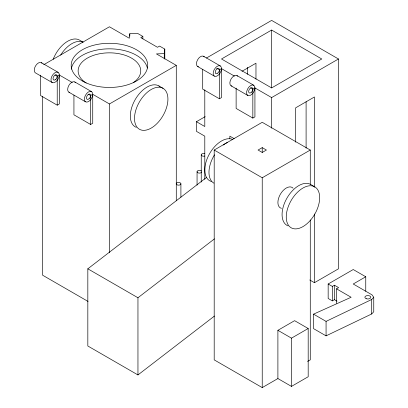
<?xml version="1.0" encoding="UTF-8"?>
<svg xmlns="http://www.w3.org/2000/svg" width="408" height="408" viewBox="0 0 408 408"><rect width="100%" height="100%" fill="white"/><g stroke="black" fill="none" stroke-linecap="round" stroke-linejoin="round"><path stroke-width="0.61" d="M142.861 38.842L142.861 36.429L137.639 33.415L129.805 33.716L129.285 38.24L109.441 26.78L43.697 64.739M164.271 59.038L164.271 53.611L164.791 49.093L159.569 46.073L157.483 47.282L140.77 37.633L142.861 36.429M373.754 297.269L373.754 311.743L371.703 313.966L326.069 335.855L313.538 328.624L313.538 314.15L326.069 321.387L371.703 299.492L373.754 297.269L372.025 294.856L353.226 284.004L365.757 276.767L365.757 291.241M214.46 316.047L137.955 374.937L87.827 345.994L87.827 268.816L206.606 177.383M137.955 374.937L137.955 297.758L214.46 238.869M55.065 74.98L57.222 76.225L59.313 75.016L72.247 82.487M40.514 75.2L40.514 95.518L57.222 105.167L59.313 103.958L59.313 75.016M88.485 94.273L90.642 95.518L92.733 94.314L109.441 103.958L176.281 65.372L176.281 200.807M73.935 95.13L73.935 114.811L90.642 124.46L92.733 123.252L92.733 94.314M206.438 58.038L271.631 20.4L338.472 58.987L338.472 268.821L314.451 282.688L309.754 279.975M271.631 30.049L221.503 58.987L271.631 87.929L321.764 58.987L271.631 30.049L271.631 87.909M216.719 68.284L219.417 69.844L221.503 68.636L234.442 76.107M242.005 71.273L255.969 63.209L255.969 79.111M202.705 69.452L202.705 89.138L219.417 98.782L221.503 97.578L221.503 68.636M204.796 179.326L204.796 136.17L196.442 131.345L196.442 121.696L205.158 116.663M250.68 87.893L252.833 89.138L254.924 87.929L271.631 97.578L338.472 58.987M236.125 88.113L236.125 108.431L252.833 118.08L254.924 116.872L254.924 87.929M277.899 378.558L277.899 330.317L294.607 320.673L308.188 328.511L308.188 376.747L291.475 386.396L277.899 378.558L262.232 387.6L214.195 359.866L214.195 150.037L262.232 122.298L310.274 150.037L310.274 184.37M262.232 147.625L258.055 150.037L262.232 152.444L266.414 150.037L262.232 147.625L262.232 152.444M214.195 150.037L262.232 177.771L310.274 150.037M337.039 301.186L334.427 299.681L332.336 300.885L328.16 298.472L328.16 284.004L353.226 269.535L365.757 276.767M328.16 284.004L332.336 286.416L334.427 285.207L338.604 287.62L336.513 288.828L336.513 303.297M277.899 330.317L291.475 338.155L308.188 328.511M307.571 361.422L310.274 359.866L310.274 219.978M313.538 314.15L351.135 297.269L336.513 288.828M164.271 53.611L156.437 53.912L176.281 65.372M203.572 56.284L220.279 65.933A5.906 3.412 -60 0 1 218.407 75.082A5.906 3.412 -60 0 1 213.292 72.129A5.906 3.412 -60 0 1 220.279 65.933M236.992 75.577L253.7 85.226A5.906 3.412 -60 0 1 251.828 94.376A5.906 3.412 -60 0 1 246.713 91.423A5.906 3.412 -60 0 1 253.7 85.226M197.666 66.519L214.373 76.163M231.081 85.813L247.794 95.457M158.855 85.904L163.032 88.317A23.633 13.643 -60 0 1 155.54 124.924A23.633 13.643 -60 0 1 135.074 113.108A23.633 13.643 -60 0 1 163.032 88.317M234.172 138.659L229.857 136.165L229.857 138.659M314.777 186.849A23.633 13.643 -60 0 0 286.824 211.64A23.633 13.643 -60 0 0 307.29 223.457A23.633 13.643 -60 0 0 314.777 186.849L310.6 184.436A23.633 13.643 -60 0 0 286.467 198.976A23.633 13.643 -60 0 0 288.043 225.884M196.442 121.696L204.796 126.521L204.796 89.826M41.376 62.664L58.089 72.313A5.906 3.412 -60 0 1 56.217 81.462A5.906 3.412 -60 0 1 51.102 78.509A5.906 3.412 -60 0 1 58.089 72.313M74.797 81.962L91.509 91.606A5.906 3.412 -60 0 1 89.633 100.761A5.906 3.412 -60 0 1 84.517 97.803A5.906 3.412 -60 0 1 91.509 91.606M52.183 82.543L35.471 72.899A5.906 3.412 -60 0 1 35.884 65.423A5.906 3.412 -60 0 1 42.044 63.281M68.891 92.193L85.598 101.842M87.827 268.816L137.955 297.758M88.077 301.451L42.6 275.201L42.6 96.222M371.703 299.492L371.703 313.966M334.427 285.207L334.427 299.681M332.336 286.416L332.336 300.885M326.069 321.387L326.069 335.855M314.451 187.287L314.451 96.977L295.652 107.829L295.652 142.173M314.451 214.001L314.451 282.688M306.097 101.694L306.097 148.119M291.475 338.155L291.475 386.396M271.631 97.578L271.631 128.158M262.232 177.771L262.232 387.6M252.833 89.138L252.833 118.08M247.615 67.289L247.615 74.287M219.417 69.844L219.417 98.782M204.785 153.668A2.361 1.367 0 0 0 201.241 154.846L201.241 182.05M197.064 171.732L197.064 185.11M180.907 183.789L180.907 197.171M164.791 49.093L164.791 58.737M129.805 33.716L129.805 36.128M109.441 103.958L109.441 252.746M90.642 95.518L90.642 124.46M57.222 76.225L57.222 105.167M69.758 92.458A5.906 3.412 -60 0 1 68.891 85.369A5.906 3.412 -60 0 1 75.46 82.574M198.528 66.784A5.906 3.412 -60 0 1 197.666 59.696A5.906 3.412 -60 0 1 204.235 56.901M231.948 86.078A5.906 3.412 -60 0 1 231.081 78.989A5.906 3.412 -60 0 1 237.655 76.194M60.659 55.08A23.633 13.643 -60 0 1 83.135 42.218L79.483 40.081A23.633 13.643 -60 0 0 53.198 59.252M136.292 127.352A23.633 13.643 -60 0 1 135.221 99.547A23.633 13.643 -60 0 1 159.834 86.578M281.464 208.34A11.817 6.824 -60 0 1 280.347 194.259A11.817 6.824 -60 0 1 293.097 188.185M213.869 183.161A23.633 13.643 -60 0 1 214.496 154.821M223.258 145.003A23.633 13.643 -60 0 1 227.317 142.55M211.334 181.463A23.633 13.643 -60 0 1 208.707 155.269A23.633 13.643 -60 0 1 232.795 139.541M86.18 83.018A31.309 18.08 0 0 1 87.491 58.023A31.309 18.08 0 0 1 130.795 57.696A31.309 18.08 0 0 1 133.243 82.661M71.303 69.192A38.255 22.083 0 0 1 108.436 48.838A38.255 22.083 0 0 1 147.364 68.034M201.476 172.416A2.361 1.367 0 0 1 197.911 172.778A2.361 1.367 0 0 1 197.911 170.687A2.361 1.367 0 0 1 201.476 171.049M204.785 156.029A2.361 1.367 0 0 1 201.241 154.846M55.677 79.448A2.953 1.703 -60 0 0 56.61 74.873A2.953 1.703 -60 0 0 53.117 77.969A2.953 1.703 -60 0 0 55.677 79.448M89.092 98.741A2.953 1.703 -60 0 0 90.03 94.166A2.953 1.703 -60 0 0 86.537 97.262A2.953 1.703 -60 0 0 89.092 98.741M217.867 73.068A2.953 1.703 -60 0 0 218.805 68.488A2.953 1.703 -60 0 0 215.312 71.589A2.953 1.703 -60 0 0 217.867 73.068M251.287 92.361A2.953 1.703 -60 0 0 252.226 87.786A2.953 1.703 -60 0 0 248.727 90.882A2.953 1.703 -60 0 0 251.287 92.361M366.369 298.748A2.953 1.703 0 0 0 370.801 297.269A2.953 1.703 0 0 0 366.369 295.79A2.953 1.703 0 0 0 366.369 298.748M82.391 80.988A38.255 22.083 0 0 0 146.39 71.084A38.255 22.083 0 0 0 99.542 44.038A38.255 22.083 0 0 0 82.391 80.988M176.873 184.753A2.361 1.367 0 0 0 180.826 184.146A2.361 1.367 0 0 0 177.929 182.473A2.361 1.367 0 0 0 176.873 184.753"/></g></svg>
